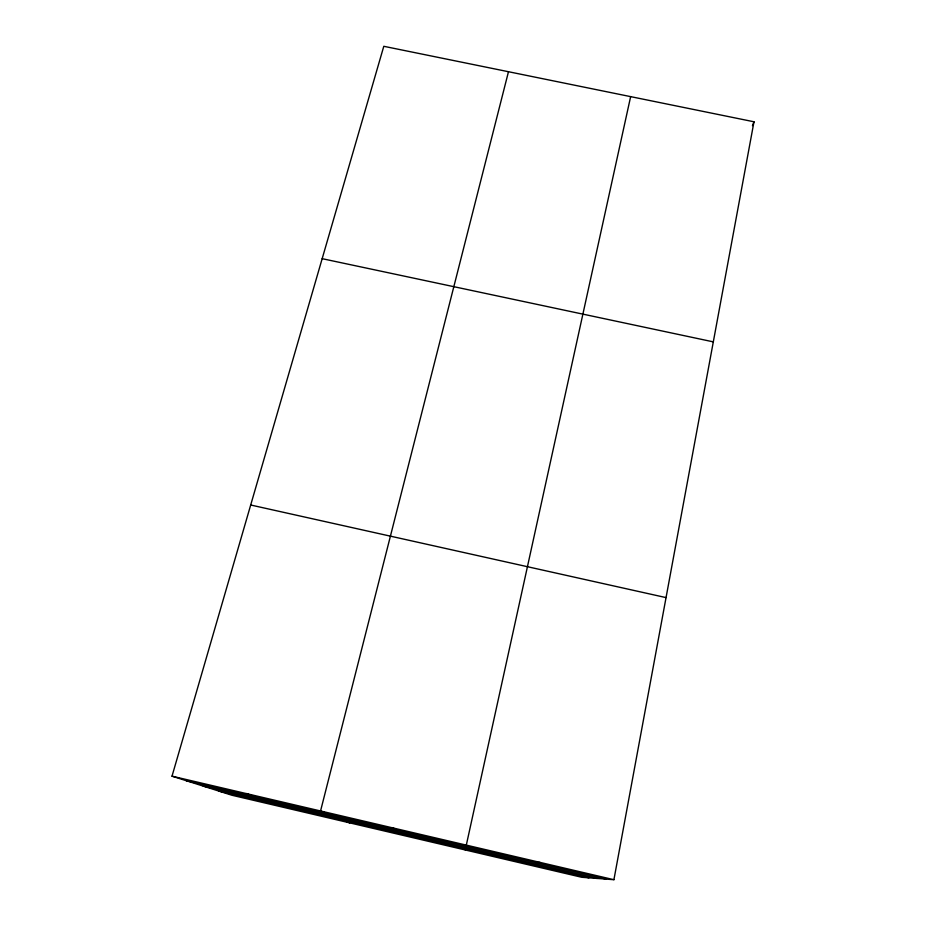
<?xml version="1.0" encoding="UTF-8"?>
<svg xmlns="http://www.w3.org/2000/svg" width="926" height="926" viewBox="0 0 926 926"><rect width="100%" height="100%" fill="white"/><g stroke="black" fill="none" stroke-linecap="round" stroke-linejoin="round"><path stroke-width="1.39" d="M613.915 879.7L753.984 121.781L383.792 46.3L172.016 776.173L231.917 795.249L581.748 877.281L613.915 879.7L172.016 776.173M630.641 96.64L465.246 849.964M508.478 71.719L320.558 810.968L349.796 822.89M752.456 125.681L753.984 121.781M536.015 862.662L539.951 862.372M322.179 258.678L713.309 341.868M250.703 505.006L666.049 597.606M186.184 780.687L606.287 879.121M203.176 786.093L597.154 878.438M218.605 791.012L588.878 877.813M246.073 793.524L256.641 797.193M393.272 828.006L396.617 829.997"/></g></svg>
